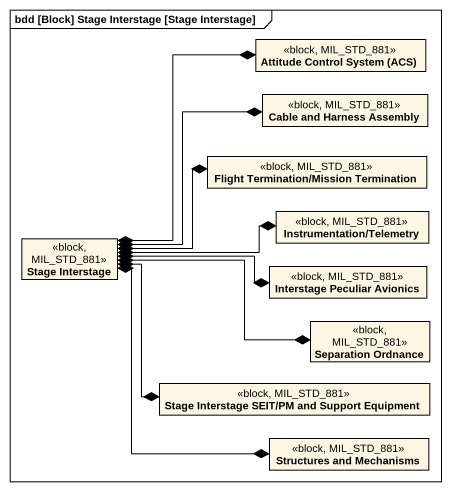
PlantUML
@startuml
mainframe bdd [Block] Stage Interstage [Stage Interstage]
hide circle
hide empty members
class "Attitude Control System (ACS)" as Attitude_Control_System_ACS <<block, MIL_STD_881>>
class "Cable and Harness Assembly" as Cable_and_Harness_Assembly <<block, MIL_STD_881>>
class "Flight Termination/Mission Termination" as Flight_Termination_Mission <<block, MIL_STD_881>>
class "Instrumentation/Telemetry" as Instrumentation_Telemetry <<block, MIL_STD_881>>
class "Stage Interstage" as Stage_Interstage <<block, MIL_STD_881>>
class "Interstage Peculiar Avionics" as Interstage_Peculiar_Avionics <<block, MIL_STD_881>>
class "Separation Ordnance" as Separation_Ordnance <<block, MIL_STD_881>>
class "Stage Interstage SEIT/PM and Support Equipment" as Stage_Interstage_SEIT_PM <<block, MIL_STD_881>>
class "Structures and Mechanisms" as Structures_and_Mechanisms <<block, MIL_STD_881>>
Stage_Interstage *-up-* Attitude_Control_System_ACS
Stage_Interstage *-right-* Cable_and_Harness_Assembly
Stage_Interstage *-right-* Flight_Termination_Mission
Stage_Interstage *-right-* Instrumentation_Telemetry
Stage_Interstage *-right-* Interstage_Peculiar_Avionics
Stage_Interstage *-right-* Separation_Ordnance
Stage_Interstage *--* Stage_Interstage_SEIT_PM
Stage_Interstage *--* Structures_and_Mechanisms
@enduml
